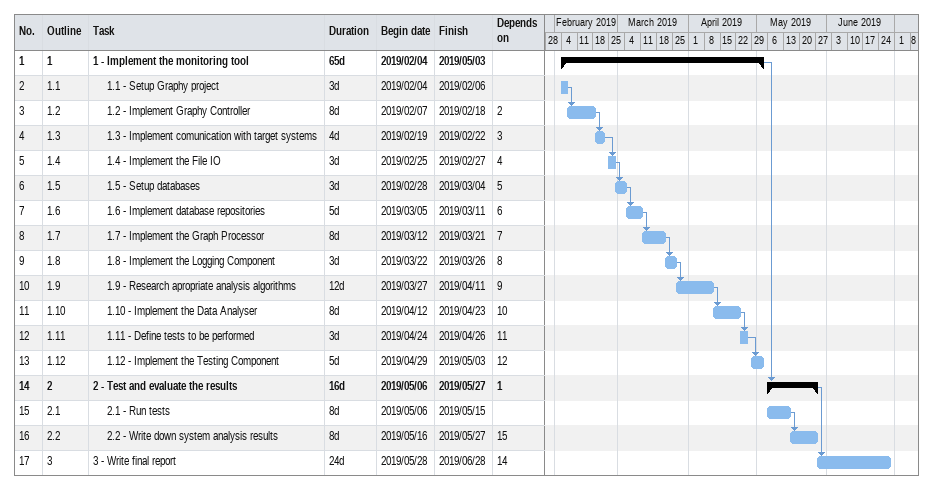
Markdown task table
| ID | WBS | Task | Duration | Start | Finish | Predecessors |
|---|---|---|---|---|---|---|
| 1 | 1 | **1 - Implement the monitoring tool** | 65d | 2019-02-04 | 2019-05-03 |  |
| 2 | 1.1 | 1.1 - Setup Graphy project | 3d | 2019-02-04 | 2019-02-06 |  |
| 3 | 1.2 | 1.2 - Implement Graphy Controller | 8d | 2019-02-07 | 2019-02-18 | 2 |
| 4 | 1.3 | 1.3 - Implement comunication with target systems | 4d | 2019-02-19 | 2019-02-22 | 3 |
| 5 | 1.4 | 1.4 - Implement the File IO | 3d | 2019-02-25 | 2019-02-27 | 4 |
| 6 | 1.5 | 1.5 - Setup databases | 3d | 2019-02-28 | 2019-03-04 | 5 |
| 7 | 1.6 | 1.6 - Implement database repositories | 5d | 2019-03-05 | 2019-03-11 | 6 |
| 8 | 1.7 | 1.7 - Implement the Graph Processor | 8d | 2019-03-12 | 2019-03-21 | 7 |
| 9 | 1.8 | 1.8 - Implement the Logging Component | 3d | 2019-03-22 | 2019-03-26 | 8 |
| 10 | 1.9 | 1.9 - Research apropriate analysis algorithms | 12d | 2019-03-27 | 2019-04-11 | 9 |
| 11 | 1.10 | 1.10 - Implement the Data Analyser | 8d | 2019-04-12 | 2019-04-23 | 10 |
| 12 | 1.11 | 1.11 - Define tests to be performed | 3d | 2019-04-24 | 2019-04-26 | 11 |
| 13 | 1.12 | 1.12 - Implement the Testing Component | 5d | 2019-04-29 | 2019-05-03 | 12 |
| 14 | 2 | **2 - Test and evaluate the results** | 16d | 2019-05-06 | 2019-05-27 | 1 |
| 15 | 2.1 | 2.1 - Run tests | 8d | 2019-05-06 | 2019-05-15 |  |
| 16 | 2.2 | 2.2 - Write down system analysis results | 8d | 2019-05-16 | 2019-05-27 | 15 |
| 17 | 3 | 3 - Write final report | 24d | 2019-05-28 | 2019-06-28 | 14 |
